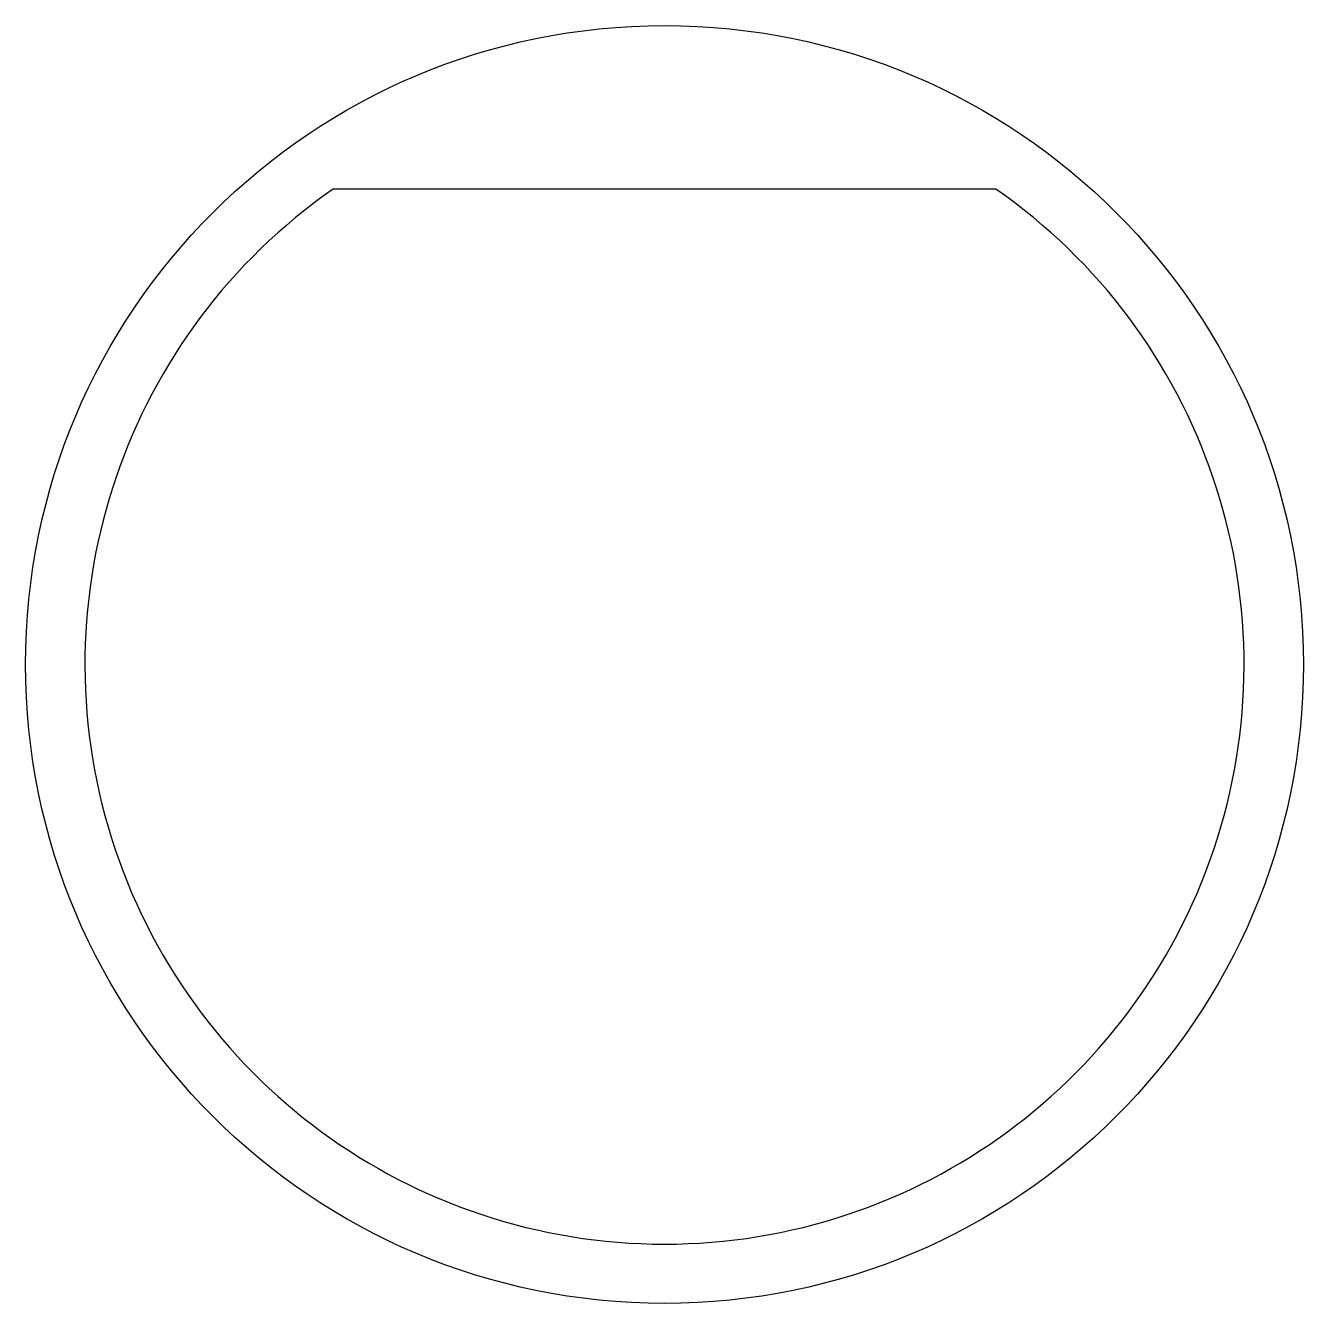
# Model space of a CAD drawing. Header units: inches. Extents: x -5.4 to 5.4, y -5.4 to 5.4.
import ezdxf

# ---------------------------------------------------------------- set-up
doc = ezdxf.new("R2010")
doc.units = ezdxf.units.IN
doc.layers.get('0').update_dxf_attribs({"linetype": 'CONTINUOUS'})

msp = doc.modelspace()

# ---------------------------------------------------------------- linework, layer by layer
msp.add_lwpolyline([(-2.787, 4, 3.184785), (2.787, 4)], format="xyb", close=True)
msp.add_circle((0, 0), 5.375)

doc.saveas('drawing.dxf')
